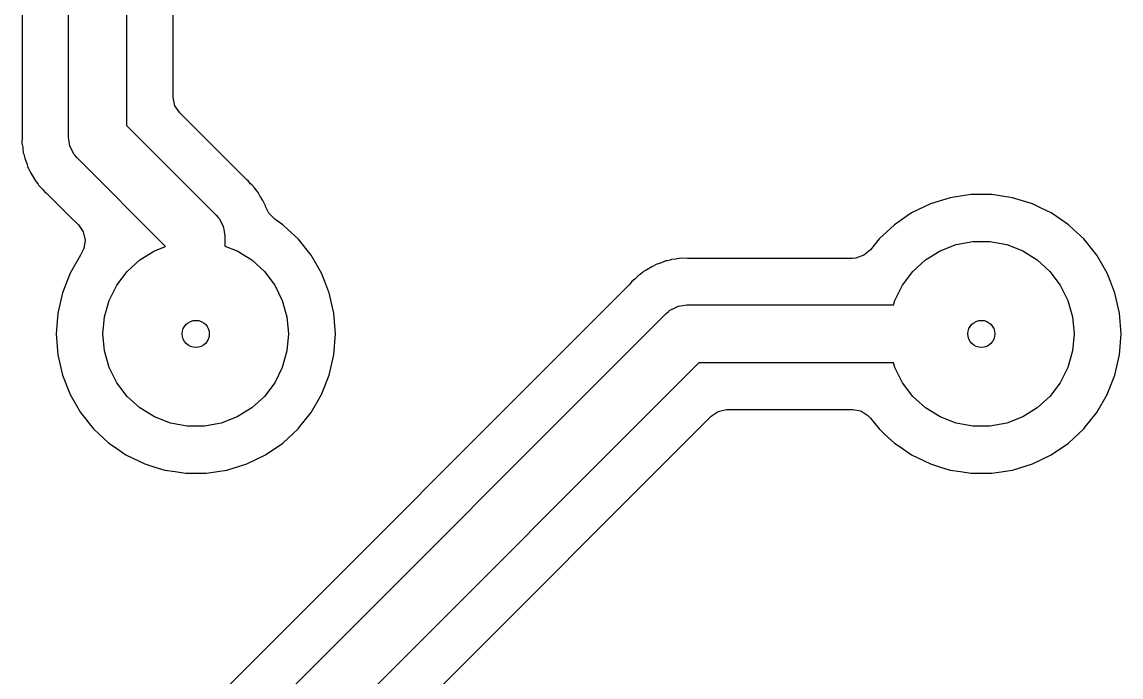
# Model space of a CAD drawing. Extents: x 0.79 to 9.84, y -6.5 to -0.79.
# Drawn here: x 5.849 to 6.408, y -2.912 to -2.579 of the extents above; entities that cross this region are included whole.
import ezdxf

# ---------------------------------------------------------------- set-up
doc = ezdxf.new("R2010")
doc.units = 0
doc.header["$MEASUREMENT"] = 0
doc.layers.add('BLACK', color=7, linetype='CONTINUOUS')

msp = doc.modelspace()

# ---------------------------------------------------------------- linework, layer by layer
at = {"layer": 'BLACK', "linetype": 'CONTINUOUS'}
for p, q in [((5.87264, -2.6374), (5.87264, -2.42172)), ((5.90217, -2.42172), (5.90217, -2.63129)), ((5.849, -2.4403), (5.849, -2.63677)), ((5.92581, -2.61662), (5.92581, -2.44061)), ((5.92582, -2.61716), (5.92581, -2.61662)), ((5.92681, -2.62137), (5.92582, -2.61716)), ((5.92925, -2.62494), (5.92681, -2.62137)), ((5.96231, -2.65799), (5.92925, -2.62494)), ((5.90217, -2.63129), (5.94784, -2.67696)), ((5.84899, -2.63706), (5.84891, -2.64033)), ((5.84891, -2.64033), (5.84926, -2.6423)), ((5.849, -2.63677), (5.84899, -2.63706)), ((5.87299, -2.6395), (5.87264, -2.6374)), ((5.87325, -2.64161), (5.87299, -2.6395)), ((5.84926, -2.6423), (5.84939, -2.64319)), ((5.84939, -2.64319), (5.84959, -2.64517)), ((5.84959, -2.64517), (5.84959, -2.64517)), ((5.84959, -2.64517), (5.8498, -2.64586)), ((5.8498, -2.64586), (5.85016, -2.64731)), ((5.87339, -2.64189), (5.87325, -2.64161)), ((5.87344, -2.6422), (5.87339, -2.64189)), ((5.87445, -2.64407), (5.87344, -2.6422)), ((5.87539, -2.64598), (5.87445, -2.64407)), ((5.87566, -2.64631), (5.87539, -2.64598)), ((5.87575, -2.64647), (5.87566, -2.64631)), ((5.87598, -2.64668), (5.87575, -2.64647)), ((5.87696, -2.64784), (5.87598, -2.64668)), ((5.85016, -2.64731), (5.85028, -2.648)), ((5.85028, -2.648), (5.85029, -2.64802)), ((5.85029, -2.64802), (5.85066, -2.64896)), ((5.85066, -2.64896), (5.85103, -2.64988)), ((5.85103, -2.64988), (5.85133, -2.65072)), ((5.85133, -2.65072), (5.85193, -2.65263)), ((5.92203, -2.69291), (5.87696, -2.64784)), ((5.85193, -2.65263), (5.85228, -2.65326)), ((5.85228, -2.65326), (5.85292, -2.6546)), ((5.85292, -2.6546), (5.85318, -2.65527)), ((5.85318, -2.65527), (5.85319, -2.65528)), ((5.85319, -2.65528), (5.85428, -2.65694)), ((5.85428, -2.65694), (5.85475, -2.65771)), ((5.85475, -2.65771), (5.85572, -2.65945)), ((5.85572, -2.65945), (5.85572, -2.65945)), ((5.85572, -2.65945), (5.85619, -2.66)), ((5.85619, -2.66), (5.85709, -2.66119)), ((5.85709, -2.66119), (5.85735, -2.66159)), ((5.85735, -2.66159), (5.85748, -2.6618)), ((5.85748, -2.6618), (5.85869, -2.66301)), ((5.85869, -2.66301), (5.8589, -2.66321)), ((5.8589, -2.66321), (5.8595, -2.66387)), ((5.96343, -2.65898), (5.96231, -2.65799)), ((5.964, -2.65942), (5.96343, -2.65898)), ((5.9653, -2.66094), (5.964, -2.65942)), ((5.964, -2.65942), (5.964, -2.65942)), ((5.96591, -2.66159), (5.9653, -2.66094)), ((5.96732, -2.66301), (5.96591, -2.66159)), ((5.96772, -2.66361), (5.96732, -2.66301)), ((5.96732, -2.66301), (5.96732, -2.66301)), ((5.8595, -2.66387), (5.86078, -2.66535)), ((5.86078, -2.66535), (5.86081, -2.66538)), ((5.86081, -2.66538), (5.86138, -2.66582)), ((5.86138, -2.66582), (5.86249, -2.66681)), ((5.86249, -2.66681), (5.87313, -2.67745)), ((5.96861, -2.6648), (5.96772, -2.66361)), ((5.96909, -2.66535), (5.96861, -2.6648)), ((5.97006, -2.6671), (5.96909, -2.66535)), ((5.96909, -2.66535), (5.96909, -2.66535)), ((5.96909, -2.66535), (5.96909, -2.66535)), ((5.97052, -2.66786), (5.97006, -2.6671)), ((5.97068, -2.6681), (5.97052, -2.66786)), ((5.97162, -2.66953), (5.97068, -2.6681)), ((6.32158, -2.6681), (6.31143, -2.67123)), ((6.33209, -2.66652), (6.32158, -2.6681)), ((6.32158, -2.6681), (6.32158, -2.6681)), ((6.34271, -2.66652), (6.33209, -2.66652)), ((6.33209, -2.66652), (6.33209, -2.66652)), ((6.35322, -2.6681), (6.34271, -2.66652)), ((6.34271, -2.66652), (6.34271, -2.66652)), ((6.36337, -2.67123), (6.35322, -2.6681)), ((6.35322, -2.6681), (6.35322, -2.6681)), ((5.97189, -2.6702), (5.97162, -2.66953)), ((5.97253, -2.67155), (5.97189, -2.6702)), ((5.97288, -2.67218), (5.97253, -2.67155)), ((5.9731, -2.67288), (5.97288, -2.67218)), ((5.97288, -2.67218), (5.97288, -2.67218)), ((5.97463, -2.67603), (5.9731, -2.67288)), ((6.31143, -2.67123), (6.30186, -2.67584)), ((6.31143, -2.67123), (6.31143, -2.67123)), ((6.36776, -2.67334), (6.36337, -2.67123)), ((6.36337, -2.67123), (6.36337, -2.67123)), ((6.36337, -2.67123), (6.36337, -2.67123)), ((6.36337, -2.67123), (6.36337, -2.67123)), ((6.37294, -2.67584), (6.36776, -2.67334)), ((5.87313, -2.67745), (5.87761, -2.68192)), ((5.94784, -2.67696), (5.94883, -2.67813)), ((5.94883, -2.67813), (5.94905, -2.67833)), ((5.94905, -2.67833), (5.94914, -2.6785)), ((5.94914, -2.6785), (5.94942, -2.67882)), ((5.94942, -2.67882), (5.95035, -2.68074)), ((5.9777, -2.67908), (5.97463, -2.67603)), ((5.97833, -2.67951), (5.9777, -2.67908)), ((5.98172, -2.68183), (5.97833, -2.67951)), ((6.30186, -2.67584), (6.29308, -2.68183)), ((6.30186, -2.67584), (6.30186, -2.67584)), ((6.3784, -2.67956), (6.37294, -2.67584)), ((6.38172, -2.68183), (6.3784, -2.67956)), ((5.87761, -2.68192), (5.88005, -2.68549)), ((5.88005, -2.68549), (5.88104, -2.6897)), ((5.95035, -2.68074), (5.95137, -2.68261)), ((5.95137, -2.68261), (5.95142, -2.68291)), ((5.95142, -2.68291), (5.95155, -2.68319)), ((5.95155, -2.68319), (5.95182, -2.6853)), ((5.95182, -2.6853), (5.95217, -2.6874)), ((5.9843, -2.68422), (5.98172, -2.68183)), ((5.98951, -2.68905), (5.9843, -2.68422)), ((6.29308, -2.68183), (6.28529, -2.68905)), ((6.29308, -2.68183), (6.29308, -2.68183)), ((6.3843, -2.68422), (6.38172, -2.68183)), ((6.38951, -2.68905), (6.3843, -2.68422)), ((5.88104, -2.6897), (5.88045, -2.69399)), ((5.95217, -2.6874), (5.95217, -2.69267)), ((5.99613, -2.69736), (5.98951, -2.68905)), ((6.28529, -2.68905), (6.2809, -2.69456)), ((6.32447, -2.69196), (6.33304, -2.69036)), ((6.33304, -2.69036), (6.34176, -2.69036)), ((6.34176, -2.69036), (6.35033, -2.69196)), ((6.39613, -2.69736), (6.38951, -2.68905)), ((5.87892, -2.69699), (5.87867, -2.69736)), ((5.88045, -2.69399), (5.87884, -2.69694)), ((5.87884, -2.69694), (5.87892, -2.69699)), ((5.90893, -2.6997), (5.91634, -2.69511)), ((5.91634, -2.69511), (5.92203, -2.69291)), ((5.95217, -2.69267), (5.95846, -2.69511)), ((5.95846, -2.69511), (5.96587, -2.6997)), ((6.2809, -2.69456), (6.27762, -2.69739)), ((6.30893, -2.6997), (6.31634, -2.69511)), ((6.31634, -2.69511), (6.32447, -2.69196)), ((6.35033, -2.69196), (6.35846, -2.69511)), ((6.35846, -2.69511), (6.36587, -2.6997)), ((5.87867, -2.69736), (5.87336, -2.70656)), ((5.90249, -2.70557), (5.90893, -2.6997)), ((5.96587, -2.6997), (5.97232, -2.70557)), ((5.99865, -2.70172), (5.99613, -2.69736)), ((5.99613, -2.69736), (5.99613, -2.69736)), ((5.99613, -2.69736), (5.99613, -2.69736)), ((6.00145, -2.70656), (5.99865, -2.70172)), ((6.17154, -2.70228), (6.1702, -2.70292)), ((6.17218, -2.70193), (6.17154, -2.70228)), ((6.17408, -2.70133), (6.17218, -2.70193)), ((6.17218, -2.70193), (6.17218, -2.70193)), ((6.17493, -2.70103), (6.17408, -2.70133)), ((6.17678, -2.70029), (6.17493, -2.70103)), ((6.17749, -2.70016), (6.17678, -2.70029)), ((6.17894, -2.6998), (6.17749, -2.70016)), ((6.17963, -2.69959), (6.17894, -2.6998)), ((6.18162, -2.69939), (6.17963, -2.69959)), ((6.17963, -2.69959), (6.17963, -2.69959)), ((6.1825, -2.69926), (6.18162, -2.69939)), ((6.18447, -2.69891), (6.1825, -2.69926)), ((6.18774, -2.69899), (6.18447, -2.69891)), ((6.18447, -2.69891), (6.18447, -2.69891)), ((6.18804, -2.699), (6.18774, -2.69899)), ((6.27169, -2.699), (6.18804, -2.699)), ((6.27355, -2.69885), (6.27169, -2.699)), ((6.27762, -2.69739), (6.27355, -2.69885)), ((6.30249, -2.70557), (6.30893, -2.6997)), ((6.36587, -2.6997), (6.37232, -2.70557)), ((6.39865, -2.70172), (6.39613, -2.69736)), ((6.39613, -2.69736), (6.39613, -2.69736)), ((6.39613, -2.69736), (6.39613, -2.69736)), ((6.40145, -2.70656), (6.39865, -2.70172)), ((5.87336, -2.70656), (5.86947, -2.71645)), ((5.87336, -2.70656), (5.87336, -2.70656)), ((5.89723, -2.71253), (5.90249, -2.70557)), ((5.97232, -2.70557), (5.97757, -2.71253)), ((6.00311, -2.71081), (6.00145, -2.70656)), ((6.00145, -2.70656), (6.00145, -2.70656)), ((6.16301, -2.70748), (6.16159, -2.7089)), ((6.16361, -2.70709), (6.16301, -2.70748)), ((6.1648, -2.70619), (6.16361, -2.70709)), ((6.16535, -2.70572), (6.1648, -2.70619)), ((6.1671, -2.70475), (6.16535, -2.70572)), ((6.16535, -2.70572), (6.16535, -2.70572)), ((6.16786, -2.70428), (6.1671, -2.70475)), ((6.16953, -2.70319), (6.16786, -2.70428)), ((6.1702, -2.70292), (6.16953, -2.70318)), ((6.16953, -2.70318), (6.16953, -2.70319)), ((6.29723, -2.71253), (6.30249, -2.70557)), ((6.37232, -2.70557), (6.37757, -2.71253)), ((6.40311, -2.71081), (6.40145, -2.70656)), ((6.40145, -2.70656), (6.40145, -2.70656)), ((5.89335, -2.72034), (5.89723, -2.71253)), ((6.15799, -2.7125), (5.9107, -2.95979)), ((5.97757, -2.71253), (5.98146, -2.72034)), ((6.00519, -2.7161), (6.00311, -2.71081)), ((6.15898, -2.71138), (6.15799, -2.7125)), ((6.15942, -2.71081), (6.15898, -2.71138)), ((6.16094, -2.7095), (6.15942, -2.7108)), ((6.15942, -2.7108), (6.15942, -2.71081)), ((6.16159, -2.7089), (6.16094, -2.7095)), ((6.29335, -2.72034), (6.29723, -2.71253)), ((6.37757, -2.71253), (6.38146, -2.72034)), ((6.40519, -2.7161), (6.40311, -2.71081)), ((5.86947, -2.71645), (5.86711, -2.72681)), ((6.00533, -2.71645), (6.00519, -2.7161)), ((6.0057, -2.7181), (6.00533, -2.71645)), ((6.00769, -2.72681), (6.0057, -2.7181)), ((6.40533, -2.71645), (6.40519, -2.7161)), ((6.4057, -2.7181), (6.40533, -2.71645)), ((6.40769, -2.72681), (6.4057, -2.7181)), ((5.89096, -2.72872), (5.89335, -2.72034)), ((5.98146, -2.72034), (5.98384, -2.72872)), ((6.17882, -2.72539), (6.18074, -2.72445)), ((6.18074, -2.72445), (6.18261, -2.72344)), ((6.18261, -2.72344), (6.18291, -2.72339)), ((6.18291, -2.72339), (6.18319, -2.72325)), ((6.18319, -2.72325), (6.1853, -2.72299)), ((6.1853, -2.72299), (6.1874, -2.72264)), ((6.1874, -2.72264), (6.29269, -2.72264)), ((6.29269, -2.72264), (6.29335, -2.72034)), ((6.38146, -2.72034), (6.38384, -2.72872)), ((5.86711, -2.72681), (5.86632, -2.7374)), ((5.89016, -2.7374), (5.89096, -2.72872)), ((5.92696, -2.97696), (6.17696, -2.72696)), ((5.98384, -2.72872), (5.98465, -2.7374)), ((6.00849, -2.7374), (6.00769, -2.72681)), ((6.17696, -2.72696), (6.17813, -2.72598)), ((6.17813, -2.72598), (6.17833, -2.72575)), ((6.17833, -2.72575), (6.1785, -2.72566)), ((6.1785, -2.72566), (6.17882, -2.72539)), ((6.38384, -2.72872), (6.38465, -2.7374)), ((6.40849, -2.7374), (6.40769, -2.72681)), ((5.86632, -2.7374), (5.86711, -2.748)), ((5.89096, -2.74608), (5.89016, -2.7374)), ((5.98465, -2.7374), (5.98384, -2.74608)), ((6.00769, -2.748), (6.00849, -2.7374)), ((6.38465, -2.7374), (6.38384, -2.74608)), ((6.40769, -2.748), (6.40849, -2.7374)), ((5.89335, -2.75447), (5.89096, -2.74608)), ((5.98384, -2.74608), (5.98146, -2.75447)), ((6.38384, -2.74608), (6.38146, -2.75447)), ((5.86711, -2.748), (5.86947, -2.75835)), ((6.19352, -2.75217), (5.95217, -2.99352)), ((6.00533, -2.75835), (6.00769, -2.748)), ((6.29269, -2.75217), (6.19352, -2.75217)), ((6.29335, -2.75447), (6.29269, -2.75217)), ((6.40533, -2.75835), (6.40769, -2.748)), ((5.86947, -2.75835), (5.87336, -2.76824)), ((5.89723, -2.76227), (5.89335, -2.75447)), ((5.98146, -2.75447), (5.97757, -2.76227)), ((6.00145, -2.76824), (6.00533, -2.75835)), ((6.29723, -2.76227), (6.29335, -2.75447)), ((6.38146, -2.75447), (6.37757, -2.76227)), ((6.40145, -2.76824), (6.40533, -2.75835)), ((5.90249, -2.76923), (5.89723, -2.76227)), ((5.97757, -2.76227), (5.97232, -2.76923)), ((6.30249, -2.76923), (6.29723, -2.76227)), ((6.37757, -2.76227), (6.37232, -2.76923)), ((5.87336, -2.76824), (5.87336, -2.76824)), ((5.87336, -2.76824), (5.87867, -2.77745)), ((5.90893, -2.7751), (5.90249, -2.76923)), ((5.97232, -2.76923), (5.96587, -2.7751)), ((5.99613, -2.77744), (6.00145, -2.76824)), ((6.30893, -2.7751), (6.30249, -2.76923)), ((6.37232, -2.76923), (6.36587, -2.7751)), ((6.39613, -2.77744), (6.40145, -2.76824)), ((5.91634, -2.77969), (5.90893, -2.7751)), ((5.96587, -2.7751), (5.95846, -2.77969)), ((6.31634, -2.77969), (6.30893, -2.7751)), ((6.36587, -2.7751), (6.35846, -2.77969)), ((5.87867, -2.77745), (5.88529, -2.78575)), ((5.92447, -2.78284), (5.91634, -2.77969)), ((5.95846, -2.77969), (5.95033, -2.78284)), ((5.97925, -2.99986), (6.19986, -2.77925)), ((5.99045, -2.78457), (5.99613, -2.77745)), ((5.99613, -2.77745), (5.99613, -2.77744)), ((5.99613, -2.77745), (5.99613, -2.77745)), ((6.19986, -2.77925), (6.20343, -2.77681)), ((6.20343, -2.77681), (6.20764, -2.77582)), ((6.20764, -2.77582), (6.20819, -2.77581)), ((6.20819, -2.77581), (6.27169, -2.77581)), ((6.27169, -2.77581), (6.27595, -2.7766)), ((6.27595, -2.7766), (6.27962, -2.77888)), ((6.27962, -2.77888), (6.2809, -2.78024)), ((6.2809, -2.78024), (6.28529, -2.78575)), ((6.32447, -2.78284), (6.31634, -2.77969)), ((6.35846, -2.77969), (6.35033, -2.78284)), ((6.39045, -2.78457), (6.39613, -2.77745)), ((6.39613, -2.77745), (6.39613, -2.77744)), ((6.39613, -2.77745), (6.39613, -2.77745)), ((5.88529, -2.78575), (5.88813, -2.78838)), ((5.93304, -2.78444), (5.92447, -2.78284)), ((5.94176, -2.78444), (5.93304, -2.78444)), ((5.95033, -2.78284), (5.94176, -2.78444)), ((5.98172, -2.79298), (5.98951, -2.78575)), ((5.98951, -2.78575), (5.99045, -2.78457)), ((6.28529, -2.78575), (6.28813, -2.78838)), ((6.33304, -2.78444), (6.32447, -2.78284)), ((6.34176, -2.78444), (6.33304, -2.78444)), ((6.35033, -2.78284), (6.34176, -2.78444)), ((6.38172, -2.79298), (6.38951, -2.78575)), ((6.38951, -2.78575), (6.39045, -2.78457)), ((5.88813, -2.78838), (5.89308, -2.79298)), ((6.28813, -2.78838), (6.29308, -2.79298)), ((5.89308, -2.79298), (5.89545, -2.7946)), ((5.89545, -2.7946), (5.90186, -2.79896)), ((5.97294, -2.79896), (5.98172, -2.79298)), ((6.29308, -2.79298), (6.29545, -2.7946)), ((6.29545, -2.7946), (6.30186, -2.79896)), ((6.37294, -2.79896), (6.38172, -2.79298)), ((5.90186, -2.79896), (5.90186, -2.79896)), ((5.90186, -2.79896), (5.90186, -2.79896)), ((5.90186, -2.79896), (5.91143, -2.80357)), ((5.96337, -2.80357), (5.97294, -2.79896)), ((6.30186, -2.79896), (6.30186, -2.79896)), ((6.30186, -2.79896), (6.30186, -2.79896)), ((6.30186, -2.79896), (6.31143, -2.80357)), ((6.36337, -2.80357), (6.37294, -2.79896)), ((5.91143, -2.80357), (5.91143, -2.80357)), ((5.91143, -2.80357), (5.91143, -2.80357)), ((5.91143, -2.80357), (5.91661, -2.80517)), ((5.91661, -2.80517), (5.92158, -2.8067)), ((5.92158, -2.8067), (5.92158, -2.8067)), ((5.92158, -2.8067), (5.92158, -2.8067)), ((5.92158, -2.8067), (5.92684, -2.8075)), ((5.92684, -2.8075), (5.93209, -2.80829)), ((5.93209, -2.80829), (5.93209, -2.80829)), ((5.93209, -2.80829), (5.93209, -2.80829)), ((5.93209, -2.80829), (5.94271, -2.80829)), ((5.94271, -2.80829), (5.95322, -2.8067)), ((5.94271, -2.80829), (5.94271, -2.80829)), ((5.95322, -2.8067), (5.96337, -2.80357)), ((6.31143, -2.80357), (6.31143, -2.80357)), ((6.31143, -2.80357), (6.31143, -2.80357)), ((6.31143, -2.80357), (6.31661, -2.80517)), ((6.31661, -2.80517), (6.32158, -2.8067)), ((6.32158, -2.8067), (6.32158, -2.8067)), ((6.32158, -2.8067), (6.32158, -2.8067)), ((6.32158, -2.8067), (6.32684, -2.8075)), ((6.32684, -2.8075), (6.33209, -2.80829)), ((6.33209, -2.80829), (6.33209, -2.80829)), ((6.33209, -2.80829), (6.33209, -2.80829)), ((6.33209, -2.80829), (6.34271, -2.80829)), ((6.34271, -2.80829), (6.35322, -2.8067)), ((6.34271, -2.80829), (6.34271, -2.80829)), ((6.35322, -2.8067), (6.36337, -2.80357))]:
    msp.add_line(p, q, dxfattribs=at)
at = {"layer": 'BLACK'}
for centre in [(5.9374, -2.7374), (6.3374, -2.7374)]:
    msp.add_circle(centre, 0.00689, dxfattribs=at)

doc.saveas('drawing.dxf')
